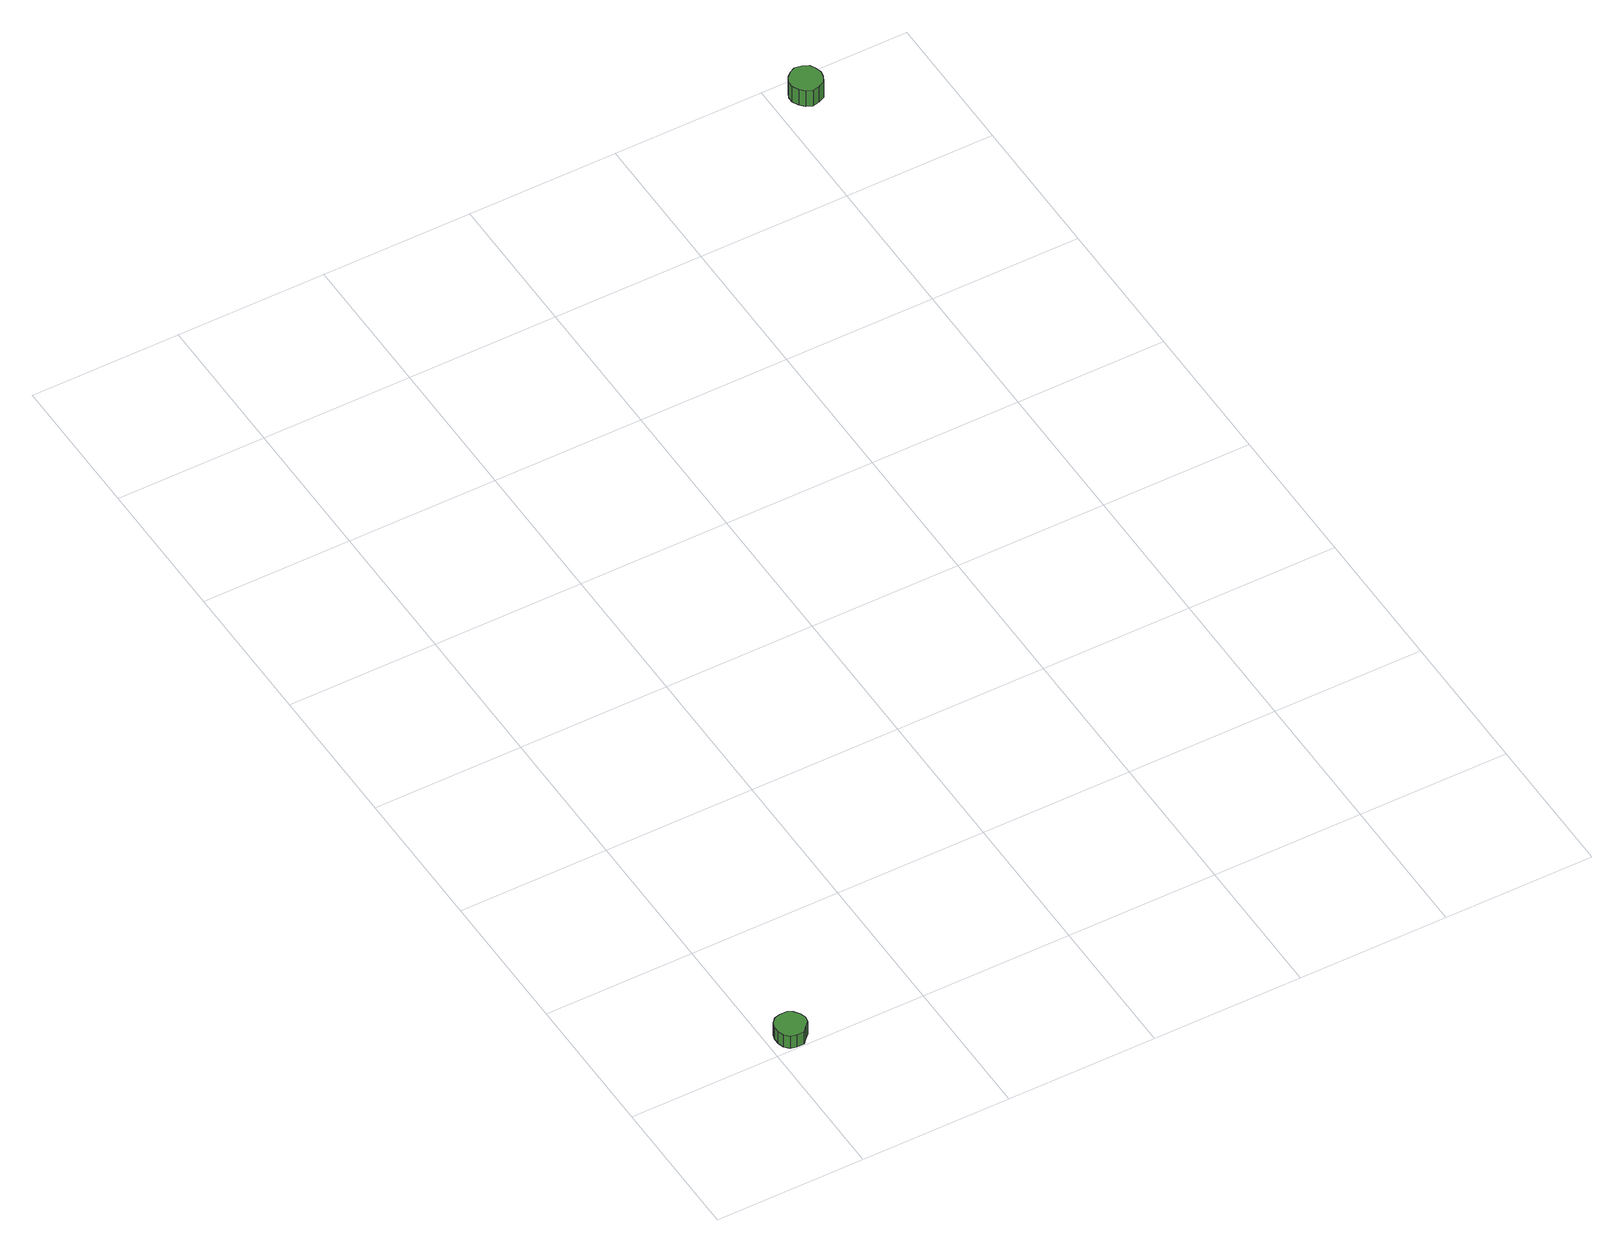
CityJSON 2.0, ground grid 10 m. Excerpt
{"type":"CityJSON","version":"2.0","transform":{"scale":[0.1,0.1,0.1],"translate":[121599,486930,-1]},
"CityObjects":{
"tree1":{"type":"SolitaryVegetationObject","attributes":{"function":"something"},"geometry":[{"type":"MultiSurface","lod":"1","boundaries":[[[0,1,2,3,4,5,6,7,8,9,10,11,12,13,14]],[[15,16,17,18,19,20,21,22,23,24,25,26,27,28,29]],[[0,29,28,1]],[[1,28,27,2]],[[2,27,26,3]],[[3,26,25,4]],[[4,25,24,5]],[[5,24,23,6]],[[6,23,22,7]],[[7,22,21,8]],[[8,21,20,9]],[[9,20,19,10]],[[10,19,18,11]],[[11,18,17,12]],[[12,17,16,13]],[[13,16,15,14]],[[14,15,29,0]]]}]},
"tree2":{"type":"SolitaryVegetationObject","attributes":{"function":"something"},"geometry":[{"type":"MultiSurface","lod":"1","boundaries":[[[30,31,32,33,34,35,36,37,38,39,40,41,42,43,44]],[[45,46,47,48,49,50,51,52,53,54,55,56,57,58,59]],[[30,59,58,31]],[[31,58,57,32]],[[32,57,56,33]],[[33,56,55,34]],[[34,55,54,35]],[[35,54,53,36]],[[36,53,52,37]],[[37,52,51,38]],[[38,51,50,39]],[[39,50,49,40]],[[40,49,48,41]],[[41,48,47,42]],[[42,47,46,43]],[[43,46,45,44]],[[44,45,59,30]]]}]}
},
"vertices":[
[26,11,16],[25,15,16],[22,19,16],[19,21,16],[14,21,16],[10,20,16],[7,17,16],[6,13,16],[6,9,16],[7,5,16],[10,2,16],[14,1,16],[19,1,16],[22,4,16],[25,7,16],[25,7,6],[22,4,6],[19,1,6],[14,1,6],[10,2,6],[7,5,6],[6,9,6],[6,13,6],[7,17,6],[10,20,6],[14,21,6],[19,21,6],[22,19,6],[25,15,6],[26,11,6],
[433,686,19],[432,690,19],[430,694,19],[426,696,19],[421,697,19],[417,695,19],[414,692,19],[412,688,19],[412,684,19],[414,680,19],[417,677,19],[421,675,19],[426,676,19],[430,678,19],[432,682,19],[432,682,6],[430,678,6],[426,676,6],[421,675,6],[417,677,6],[414,680,6],[412,684,6],[412,688,6],[414,692,6],[417,695,6],[421,697,6],[426,696,6],[430,694,6],[432,690,6],[433,686,6]
]}
